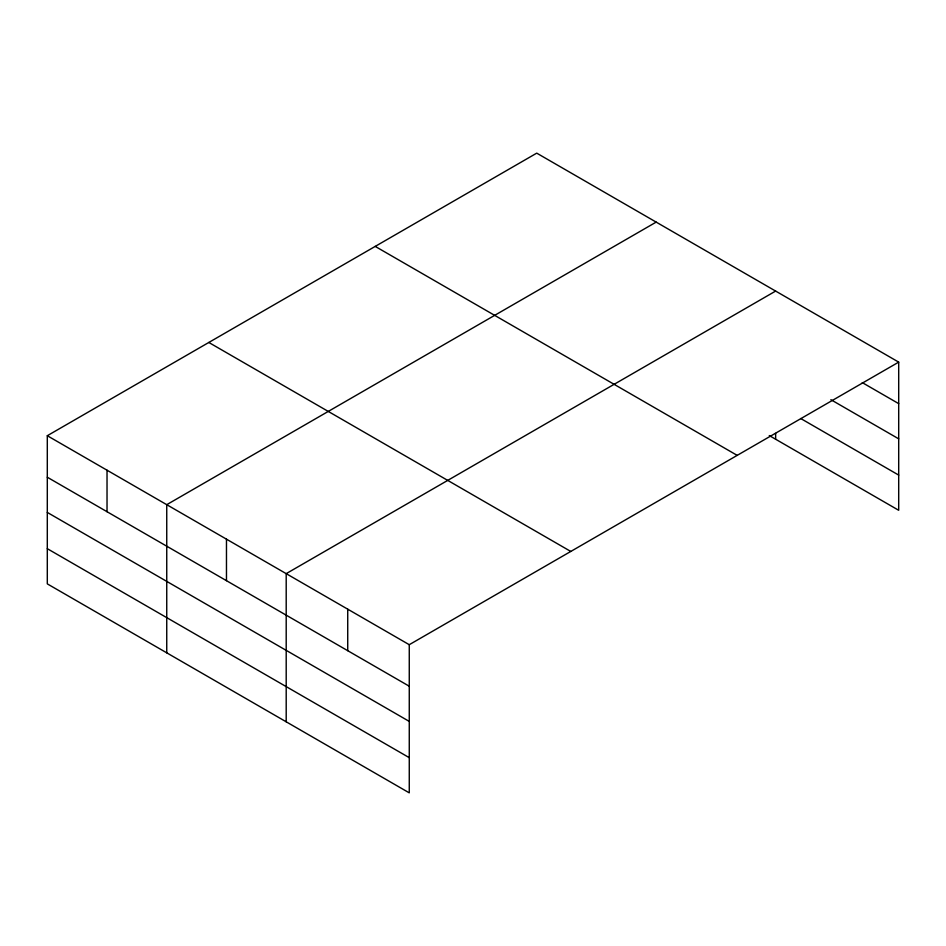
<?xml version="1.0" encoding="UTF-8"?>
<svg xmlns="http://www.w3.org/2000/svg" width="946" height="946" viewBox="0 0 946 946"><rect width="100%" height="100%" fill="white"/><g stroke="black" fill="none" stroke-linecap="round" stroke-linejoin="round"><path stroke-width="1.42" d="M898.7 362.129L536.737 153.146L47.3 435.716L47.3 583.871L409.263 792.854L409.263 644.699L898.7 362.129L898.7 510.284L769.275 435.562M656.181 222.109L166.744 504.679L166.744 652.835M775.637 291.072L286.2 573.643L286.2 721.798M862.279 382.61L898.7 403.635M830.884 399.685L898.7 438.838M800.754 418.534L898.7 475.093M375.219 246.398L737.182 455.369M208.818 342.464L570.781 551.447M47.3 435.716L409.263 644.699M47.3 477.233L409.263 686.217M47.3 512.425L409.263 721.408M47.3 548.68L409.263 757.663M775.637 433.363L775.637 439.228M347.726 609.165L347.726 650.682M226.472 539.161L226.472 580.678M107.028 470.197L107.028 511.715"/></g></svg>
